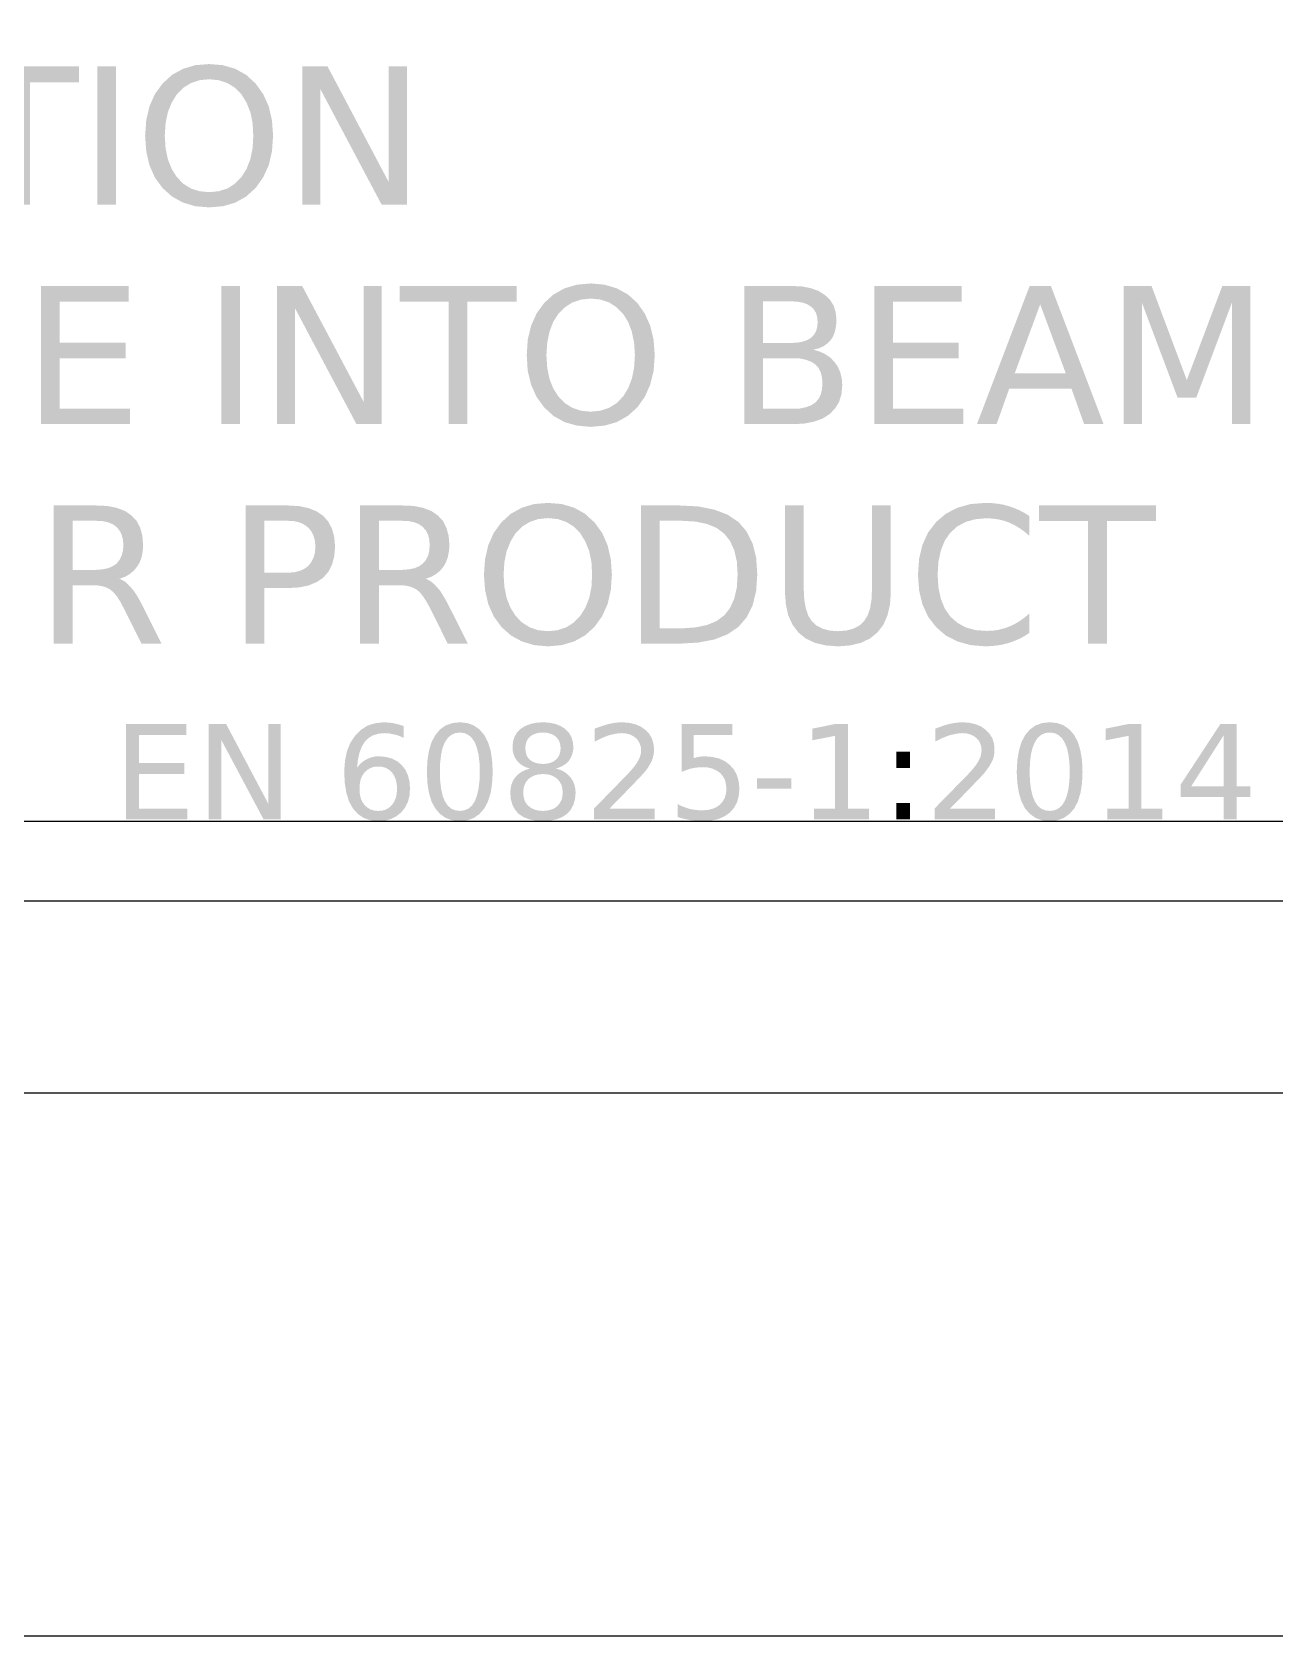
# Model space of a CAD drawing. Header units: millimetres. Extents: x 4.2 to 99.2, y -10 to 10.
# Drawn here: x 21.7 to 29.48, y -10 to 0.04 of the extents above; entities that cross this region are included whole.
import ezdxf

# ---------------------------------------------------------------- set-up
doc = ezdxf.new("R2010")
doc.units = ezdxf.units.MM
doc.layers.add('MARK', color=1, linetype='Continuous')
doc.layers.add('REF', color=8, linetype='Continuous')

msp = doc.modelspace()

# ---------------------------------------------------------------- hatches: boundary and pattern name
at = {"layer": 'MARK'}
for points in [[(21.686, -0.275), (21.686, -1.042), (21.568, -1.042), (21.568, -0.275), (21.261, -0.275), (21.261, -0.176), (21.993, -0.176), (21.993, -0.275)], [(22.106, -1.042), (22.106, -0.176), (22.223, -0.176), (22.223, -1.042)], [(23.548, -0.176), (23.931, -0.9), (23.931, -0.176), (24.045, -0.176), (24.045, -1.042), (23.887, -1.042), (23.503, -0.318), (23.503, -1.042), (23.39, -1.042), (23.39, -0.176)], [(21.754, -2.415), (21.754, -1.55), (22.302, -1.55), (22.302, -1.648), (21.872, -1.648), (21.872, -1.905), (22.284, -1.905), (22.284, -2.003), (21.872, -2.003), (21.872, -2.317), (22.312, -2.317), (22.312, -2.415)], [(22.882, -2.415), (22.882, -1.55), (22.999, -1.55), (22.999, -2.415)], [(23.232, -1.55), (23.389, -1.55), (23.773, -2.274), (23.773, -1.55), (23.887, -1.55), (23.887, -2.415), (23.729, -2.415), (23.345, -1.691), (23.345, -2.415), (23.232, -2.415)], [(24.424, -1.648), (24.424, -2.415), (24.307, -2.415), (24.307, -1.648), (24, -1.648), (24, -1.55), (24.731, -1.55), (24.731, -1.648)], [(26.97, -2.415), (26.97, -1.55), (27.517, -1.55), (27.517, -1.648), (27.087, -1.648), (27.087, -1.905), (27.499, -1.905), (27.499, -2.003), (27.087, -2.003), (27.087, -2.317), (27.528, -2.317), (27.528, -2.415)], [(28.646, -2.415), (28.532, -2.415), (28.532, -1.55), (28.706, -1.55), (28.927, -2.139), (29.149, -1.55), (29.324, -1.55), (29.324, -2.415), (29.209, -2.415), (29.209, -1.655), (28.986, -2.249), (28.869, -2.249), (28.646, -1.655)], [(27.542, -3.027), (27.49, -3.055), (27.446, -3.095), (27.411, -3.145), (27.387, -3.206), (27.372, -3.276), (27.367, -3.357), (27.372, -3.437), (27.387, -3.508), (27.411, -3.568), (27.446, -3.619), (27.49, -3.658), (27.542, -3.687), (27.603, -3.704), (27.673, -3.709), (27.71, -3.708), (27.746, -3.703), (27.781, -3.694), (27.815, -3.682), (27.848, -3.667), (27.88, -3.648), (27.911, -3.626), (27.941, -3.6), (27.941, -3.722), (27.91, -3.742), (27.878, -3.759), (27.845, -3.773), (27.811, -3.785), (27.776, -3.794), (27.741, -3.8), (27.704, -3.804), (27.666, -3.806), (27.573, -3.798), (27.491, -3.775), (27.418, -3.738), (27.357, -3.685), (27.307, -3.62), (27.272, -3.543), (27.251, -3.456), (27.244, -3.357), (27.251, -3.258), (27.272, -3.17), (27.307, -3.094), (27.357, -3.028), (27.418, -2.976), (27.491, -2.938), (27.573, -2.915), (27.666, -2.908), (27.704, -2.909), (27.742, -2.913), (27.778, -2.919), (27.812, -2.928), (27.846, -2.94), (27.879, -2.954), (27.911, -2.971), (27.941, -2.99), (27.941, -3.114), (27.911, -3.088), (27.88, -3.066), (27.848, -3.047), (27.815, -3.031), (27.781, -3.019), (27.746, -3.011), (27.71, -3.006), (27.673, -3.004), (27.603, -3.01)], [(26.795, -3.707), (26.84, -3.695), (26.877, -3.676), (26.906, -3.649), (26.928, -3.614), (26.944, -3.569), (26.953, -3.514), (26.956, -3.449), (26.956, -2.924), (27.074, -2.924), (27.074, -3.464), (27.069, -3.543), (27.053, -3.612), (27.027, -3.671), (26.99, -3.719), (26.943, -3.757), (26.886, -3.784), (26.82, -3.8), (26.743, -3.806), (26.666, -3.8), (26.599, -3.784), (26.542, -3.757), (26.495, -3.719), (26.459, -3.671), (26.432, -3.612), (26.417, -3.543), (26.411, -3.464), (26.411, -2.924), (26.529, -2.924), (26.529, -3.449), (26.532, -3.514), (26.542, -3.569), (26.557, -3.614), (26.58, -3.649), (26.609, -3.676), (26.646, -3.695), (26.69, -3.707), (26.743, -3.711)], [(28.427, -3.789), (28.309, -3.789), (28.309, -3.022), (28.002, -3.022), (28.002, -2.924), (28.734, -2.924), (28.734, -3.022), (28.427, -3.022)], [(22.287, -4.292), (22.664, -4.292), (22.664, -4.36), (22.368, -4.36), (22.368, -4.537), (22.652, -4.537), (22.652, -4.604), (22.368, -4.604), (22.368, -4.821), (22.671, -4.821), (22.671, -4.888), (22.287, -4.888)], [(23.177, -4.791), (23.177, -4.292), (23.255, -4.292), (23.255, -4.888), (23.147, -4.888), (22.882, -4.39), (22.882, -4.888), (22.804, -4.888), (22.804, -4.292), (22.913, -4.292)], [(25.441, -4.59), (25.459, -4.569), (25.474, -4.55), (25.486, -4.532), (25.495, -4.516), (25.502, -4.501), (25.507, -4.486), (25.51, -4.471), (25.511, -4.457), (25.509, -4.434), (25.502, -4.414), (25.492, -4.395), (25.477, -4.379), (25.459, -4.366), (25.439, -4.357), (25.416, -4.351), (25.39, -4.349), (25.371, -4.35), (25.351, -4.353), (25.331, -4.357), (25.31, -4.362), (25.289, -4.37), (25.267, -4.379), (25.244, -4.39), (25.22, -4.402), (25.22, -4.321), (25.244, -4.312), (25.267, -4.304), (25.29, -4.297), (25.311, -4.291), (25.332, -4.287), (25.352, -4.284), (25.371, -4.282), (25.389, -4.281), (25.433, -4.284), (25.472, -4.293), (25.507, -4.307), (25.537, -4.328), (25.561, -4.353), (25.578, -4.382), (25.588, -4.415), (25.592, -4.452), (25.591, -4.47), (25.588, -4.487), (25.584, -4.505), (25.578, -4.521), (25.57, -4.538), (25.559, -4.557), (25.545, -4.577), (25.528, -4.599), (25.52, -4.607), (25.507, -4.621), (25.488, -4.641), (25.464, -4.666), (25.435, -4.696), (25.4, -4.732), (25.359, -4.774), (25.313, -4.821), (25.595, -4.821), (25.595, -4.888), (25.216, -4.888), (25.216, -4.821), (25.241, -4.795), (25.271, -4.765), (25.304, -4.731), (25.342, -4.693), (25.377, -4.656), (25.406, -4.627), (25.427, -4.605)], [(25.909, -4.494), (25.956, -4.498), (25.999, -4.508), (26.036, -4.525), (26.067, -4.549), (26.093, -4.579), (26.111, -4.613), (26.122, -4.653), (26.126, -4.697), (26.122, -4.743), (26.111, -4.783), (26.092, -4.817), (26.066, -4.847), (26.033, -4.87), (25.994, -4.887), (25.948, -4.897), (25.897, -4.9), (25.878, -4.9), (25.859, -4.898), (25.84, -4.896), (25.82, -4.894), (25.801, -4.89), (25.781, -4.886), (25.76, -4.88), (25.74, -4.874), (25.74, -4.793), (25.758, -4.803), (25.776, -4.81), (25.795, -4.817), (25.814, -4.823), (25.834, -4.827), (25.854, -4.83), (25.874, -4.832), (25.895, -4.832), (25.928, -4.83), (25.957, -4.823), (25.983, -4.812), (26.005, -4.796), (26.022, -4.776), (26.035, -4.753), (26.042, -4.727), (26.045, -4.697), (26.042, -4.668), (26.035, -4.641), (26.022, -4.618), (26.005, -4.598), (25.983, -4.583), (25.957, -4.571), (25.928, -4.564), (25.895, -4.562), (25.879, -4.563), (25.863, -4.564), (25.847, -4.566), (25.831, -4.569), (25.815, -4.573), (25.798, -4.579), (25.782, -4.585), (25.765, -4.592), (25.765, -4.292), (26.082, -4.292), (26.082, -4.36), (25.839, -4.36), (25.839, -4.506), (25.848, -4.503), (25.856, -4.501), (25.865, -4.499), (25.874, -4.497), (25.883, -4.496), (25.892, -4.495), (25.9, -4.494)], [(26.594, -4.821), (26.725, -4.821), (26.725, -4.366), (26.582, -4.394), (26.582, -4.321), (26.725, -4.292), (26.805, -4.292), (26.805, -4.821), (26.937, -4.821), (26.937, -4.888), (26.594, -4.888)], [(27.573, -4.59), (27.591, -4.569), (27.606, -4.55), (27.618, -4.532), (27.627, -4.516), (27.634, -4.501), (27.638, -4.486), (27.641, -4.471), (27.642, -4.457), (27.64, -4.434), (27.634, -4.414), (27.624, -4.395), (27.609, -4.379), (27.591, -4.366), (27.571, -4.357), (27.548, -4.351), (27.522, -4.349), (27.503, -4.35), (27.483, -4.353), (27.463, -4.357), (27.442, -4.362), (27.421, -4.37), (27.398, -4.379), (27.376, -4.39), (27.352, -4.402), (27.352, -4.321), (27.376, -4.312), (27.399, -4.304), (27.421, -4.297), (27.443, -4.291), (27.464, -4.287), (27.484, -4.284), (27.503, -4.282), (27.521, -4.281), (27.565, -4.284), (27.604, -4.293), (27.638, -4.307), (27.668, -4.328), (27.692, -4.353), (27.71, -4.382), (27.72, -4.415), (27.723, -4.452), (27.723, -4.47), (27.72, -4.487), (27.716, -4.505), (27.71, -4.521), (27.701, -4.538), (27.69, -4.557), (27.676, -4.577), (27.659, -4.599), (27.652, -4.607), (27.639, -4.621), (27.62, -4.641), (27.596, -4.666), (27.567, -4.696), (27.532, -4.732), (27.491, -4.774), (27.445, -4.821), (27.727, -4.821), (27.727, -4.888), (27.348, -4.888), (27.348, -4.821), (27.373, -4.795), (27.402, -4.765), (27.436, -4.731), (27.473, -4.693), (27.509, -4.656), (27.538, -4.627), (27.559, -4.605)], [(28.562, -4.821), (28.562, -4.366), (28.419, -4.394), (28.419, -4.321), (28.561, -4.292), (28.642, -4.292), (28.642, -4.821), (28.774, -4.821), (28.774, -4.888), (28.43, -4.888), (28.43, -4.821)], [(27.108, -4.466), (27.193, -4.466), (27.193, -4.567), (27.108, -4.567)], [(26.237, -4.632), (26.452, -4.632), (26.452, -4.697), (26.237, -4.697)], [(27.108, -4.888), (27.108, -4.787), (27.193, -4.787), (27.193, -4.888)]]:
    msp.add_hatch(color=1, dxfattribs=at).paths.add_polyline_path(points)
h = msp.add_hatch(color=1, dxfattribs=at)
h.paths.add_polyline_path([(23.145, -0.87), (23.098, -0.936), (23.039, -0.99), (22.971, -1.028), (22.893, -1.051), (22.807, -1.058), (22.72, -1.051), (22.643, -1.028), (22.574, -0.99), (22.515, -0.937), (22.467, -0.871), (22.433, -0.794), (22.413, -0.707), (22.406, -0.61), (22.413, -0.513), (22.433, -0.426), (22.467, -0.349), (22.515, -0.283), (22.574, -0.229), (22.643, -0.191), (22.72, -0.168), (22.807, -0.161), (22.893, -0.168), (22.971, -0.191), (23.039, -0.229), (23.098, -0.283), (23.145, -0.349), (23.18, -0.426), (23.2, -0.513), (23.207, -0.61), (23.2, -0.707), (23.18, -0.794)])
h.paths.add_polyline_path([(22.572, -0.817), (22.604, -0.868), (22.645, -0.91), (22.693, -0.94), (22.746, -0.957), (22.807, -0.963), (22.867, -0.957), (22.921, -0.94), (22.968, -0.91), (23.009, -0.868), (23.041, -0.817), (23.065, -0.756), (23.079, -0.687), (23.083, -0.61), (23.079, -0.532), (23.065, -0.463), (23.041, -0.403), (23.009, -0.351), (22.968, -0.309), (22.921, -0.28), (22.867, -0.262), (22.807, -0.256), (22.746, -0.262), (22.693, -0.28), (22.645, -0.309), (22.604, -0.351), (22.572, -0.403), (22.548, -0.463), (22.534, -0.532), (22.529, -0.61), (22.534, -0.687), (22.548, -0.756)], flags=0)
h = msp.add_hatch(color=1, dxfattribs=at)
h.paths.add_polyline_path([(25.487, -2.31), (25.428, -2.363), (25.359, -2.402), (25.282, -2.424), (25.196, -2.432), (25.109, -2.424), (25.031, -2.402), (24.963, -2.364), (24.904, -2.31), (24.856, -2.244), (24.822, -2.168), (24.801, -2.081), (24.795, -1.983), (24.801, -1.886), (24.822, -1.799), (24.856, -1.723), (24.904, -1.656), (24.963, -1.603), (25.031, -1.565), (25.109, -1.542), (25.196, -1.534), (25.282, -1.542), (25.359, -1.565), (25.428, -1.603), (25.487, -1.656), (25.534, -1.723), (25.568, -1.799), (25.589, -1.886), (25.596, -1.983), (25.589, -2.081), (25.568, -2.167), (25.534, -2.244)])
h.paths.add_polyline_path([(24.993, -2.242), (25.034, -2.284), (25.081, -2.313), (25.135, -2.331), (25.196, -2.337), (25.256, -2.331), (25.31, -2.313), (25.357, -2.284), (25.398, -2.242), (25.43, -2.19), (25.453, -2.13), (25.467, -2.061), (25.472, -1.983), (25.467, -1.906), (25.453, -1.837), (25.43, -1.776), (25.398, -1.724), (25.357, -1.683), (25.31, -1.653), (25.256, -1.635), (25.196, -1.629), (25.135, -1.635), (25.081, -1.653), (25.034, -1.683), (24.993, -1.724), (24.96, -1.776), (24.937, -1.837), (24.923, -1.906), (24.918, -1.983), (24.923, -2.061), (24.937, -2.13), (24.96, -2.19)], flags=0)
h = msp.add_hatch(color=1, dxfattribs=at)
h.paths.add_polyline_path([(26.697, -1.89), (26.676, -1.911), (26.651, -1.928), (26.621, -1.941), (26.588, -1.949), (26.628, -1.96), (26.664, -1.977), (26.696, -1.999), (26.722, -2.026), (26.743, -2.057), (26.758, -2.092), (26.767, -2.131), (26.77, -2.173), (26.765, -2.228), (26.75, -2.276), (26.725, -2.317), (26.691, -2.352), (26.647, -2.38), (26.595, -2.399), (26.535, -2.411), (26.467, -2.415), (26.156, -2.415), (26.156, -1.55), (26.455, -1.55), (26.518, -1.553), (26.573, -1.564), (26.621, -1.581), (26.661, -1.606), (26.693, -1.636), (26.716, -1.673), (26.729, -1.715), (26.734, -1.764), (26.731, -1.801), (26.724, -1.835), (26.713, -1.865)])
h.paths.add_polyline_path([(26.621, -2.062), (26.601, -2.041), (26.575, -2.024), (26.543, -2.012), (26.505, -2.004), (26.461, -2.002), (26.273, -2.002), (26.273, -2.319), (26.461, -2.319), (26.505, -2.317), (26.543, -2.309), (26.575, -2.297), (26.601, -2.28), (26.621, -2.258), (26.635, -2.23), (26.643, -2.198), (26.646, -2.16), (26.643, -2.122), (26.635, -2.09)], flags=0)
h.paths.add_polyline_path([(26.606, -1.719), (26.592, -1.697), (26.574, -1.679), (26.55, -1.664), (26.521, -1.654), (26.486, -1.648), (26.446, -1.646), (26.273, -1.646), (26.273, -1.907), (26.446, -1.907), (26.486, -1.905), (26.521, -1.899), (26.55, -1.889), (26.574, -1.875), (26.592, -1.857), (26.606, -1.834), (26.613, -1.807), (26.616, -1.777), (26.613, -1.746)], flags=0)
h = msp.add_hatch(color=1, dxfattribs=at)
h.paths.add_polyline_path([(27.815, -2.193), (27.736, -2.415), (27.613, -2.415), (27.943, -1.55), (28.076, -1.55), (28.406, -2.415), (28.284, -2.415), (28.205, -2.193)])
h.paths.add_polyline_path([(27.85, -2.096), (28.169, -2.096), (28.009, -1.665)], flags=0)
h = msp.add_hatch(color=1, dxfattribs=at)
h.paths.add_polyline_path([(25.267, -3.617), (25.219, -3.684), (25.16, -3.737), (25.092, -3.775), (25.014, -3.798), (24.928, -3.806), (24.841, -3.798), (24.764, -3.775), (24.695, -3.737), (24.636, -3.684), (24.588, -3.618), (24.554, -3.541), (24.534, -3.454), (24.527, -3.357), (24.534, -3.26), (24.554, -3.173), (24.588, -3.096), (24.636, -3.03), (24.695, -2.976), (24.764, -2.938), (24.841, -2.915), (24.928, -2.908), (25.014, -2.915), (25.092, -2.938), (25.16, -2.976), (25.219, -3.03), (25.267, -3.096), (25.301, -3.173), (25.321, -3.26), (25.328, -3.357), (25.321, -3.454), (25.301, -3.541)])
h.paths.add_polyline_path([(24.693, -3.564), (24.725, -3.615), (24.766, -3.657), (24.814, -3.687), (24.867, -3.705), (24.928, -3.711), (24.988, -3.705), (25.042, -3.687), (25.089, -3.657), (25.13, -3.615), (25.162, -3.564), (25.186, -3.503), (25.2, -3.434), (25.204, -3.357), (25.2, -3.279), (25.186, -3.21), (25.162, -3.15), (25.13, -3.098), (25.089, -3.056), (25.042, -3.027), (24.988, -3.009), (24.928, -3.003), (24.867, -3.009), (24.814, -3.027), (24.766, -3.056), (24.725, -3.098), (24.693, -3.15), (24.669, -3.21), (24.655, -3.279), (24.65, -3.357), (24.655, -3.434), (24.669, -3.503)], flags=0)
h = msp.add_hatch(color=1, dxfattribs=at)
h.paths.add_polyline_path([(22.251, -3.527), (22.23, -3.494), (22.209, -3.469), (22.189, -3.451), (22.167, -3.439), (22.141, -3.43), (22.112, -3.425), (22.079, -3.423), (21.952, -3.423), (21.952, -3.789), (21.834, -3.789), (21.834, -2.924), (22.099, -2.924), (22.168, -2.927), (22.228, -2.939), (22.279, -2.958), (22.32, -2.986), (22.352, -3.02), (22.375, -3.063), (22.389, -3.114), (22.393, -3.173), (22.391, -3.212), (22.384, -3.247), (22.372, -3.28), (22.355, -3.308), (22.334, -3.333), (22.309, -3.354), (22.279, -3.371), (22.245, -3.383), (22.263, -3.391), (22.282, -3.403), (22.3, -3.419), (22.318, -3.438), (22.336, -3.46), (22.354, -3.487), (22.372, -3.518), (22.39, -3.552), (22.508, -3.789), (22.383, -3.789), (22.272, -3.567)])
h.paths.add_polyline_path([(22.259, -3.106), (22.245, -3.08), (22.227, -3.058), (22.202, -3.041), (22.173, -3.029), (22.138, -3.022), (22.099, -3.02), (21.952, -3.02), (21.952, -3.327), (22.099, -3.327), (22.138, -3.324), (22.173, -3.317), (22.202, -3.305), (22.227, -3.288), (22.245, -3.266), (22.259, -3.239), (22.267, -3.208), (22.27, -3.173), (22.267, -3.137)], flags=0)
h = msp.add_hatch(color=1, dxfattribs=at)
h.paths.add_polyline_path([(23.553, -3.339), (23.521, -3.376), (23.479, -3.404), (23.428, -3.425), (23.369, -3.437), (23.301, -3.441), (23.153, -3.441), (23.153, -3.789), (23.036, -3.789), (23.036, -2.924), (23.301, -2.924), (23.369, -2.928), (23.428, -2.94), (23.479, -2.961), (23.521, -2.989), (23.553, -3.026), (23.576, -3.07), (23.59, -3.122), (23.595, -3.182), (23.59, -3.242), (23.576, -3.294)])
h.paths.add_polyline_path([(23.46, -3.113), (23.446, -3.085), (23.427, -3.062), (23.402, -3.044), (23.373, -3.03), (23.339, -3.022), (23.301, -3.02), (23.153, -3.02), (23.153, -3.345), (23.301, -3.345), (23.339, -3.342), (23.373, -3.334), (23.402, -3.321), (23.427, -3.303), (23.446, -3.279), (23.46, -3.251), (23.469, -3.219), (23.472, -3.182), (23.469, -3.145)], flags=0)
h = msp.add_hatch(color=1, dxfattribs=at)
h.paths.add_polyline_path([(24.168, -3.527), (24.147, -3.494), (24.127, -3.469), (24.106, -3.451), (24.084, -3.439), (24.059, -3.43), (24.03, -3.425), (23.997, -3.423), (23.869, -3.423), (23.869, -3.789), (23.752, -3.789), (23.752, -2.924), (24.016, -2.924), (24.086, -2.927), (24.146, -2.939), (24.197, -2.958), (24.238, -2.986), (24.27, -3.02), (24.292, -3.063), (24.306, -3.114), (24.311, -3.173), (24.308, -3.212), (24.301, -3.247), (24.289, -3.28), (24.273, -3.308), (24.252, -3.333), (24.226, -3.354), (24.196, -3.371), (24.162, -3.383), (24.181, -3.391), (24.2, -3.403), (24.218, -3.419), (24.236, -3.438), (24.254, -3.46), (24.271, -3.487), (24.289, -3.518), (24.307, -3.552), (24.426, -3.789), (24.3, -3.789), (24.19, -3.567)])
h.paths.add_polyline_path([(24.177, -3.106), (24.163, -3.08), (24.144, -3.058), (24.12, -3.041), (24.091, -3.029), (24.056, -3.022), (24.016, -3.02), (23.869, -3.02), (23.869, -3.327), (24.016, -3.327), (24.056, -3.324), (24.091, -3.317), (24.12, -3.305), (24.144, -3.288), (24.163, -3.266), (24.177, -3.239), (24.185, -3.208), (24.187, -3.173), (24.185, -3.137)], flags=0)
h = msp.add_hatch(color=1, dxfattribs=at)
h.paths.add_polyline_path([(26.12, -3.684), (26.053, -3.73), (25.969, -3.763), (25.868, -3.782), (25.751, -3.789), (25.511, -3.789), (25.511, -2.924), (25.751, -2.924), (25.869, -2.93), (25.969, -2.95), (26.053, -2.982), (26.121, -3.028), (26.172, -3.088), (26.209, -3.162), (26.231, -3.251), (26.238, -3.355), (26.231, -3.46), (26.209, -3.549), (26.172, -3.624)])
h.paths.add_polyline_path([(26.068, -3.147), (26.032, -3.101), (25.984, -3.065), (25.924, -3.04), (25.853, -3.025), (25.769, -3.02), (25.628, -3.02), (25.628, -3.693), (25.769, -3.693), (25.853, -3.687), (25.924, -3.672), (25.984, -3.647), (26.032, -3.611), (26.068, -3.565), (26.094, -3.507), (26.11, -3.437), (26.115, -3.355), (26.11, -3.274), (26.094, -3.205)], flags=0)
h = msp.add_hatch(color=1, dxfattribs=at)
h.paths.add_polyline_path([(23.804, -4.38), (23.781, -4.403), (23.762, -4.434), (23.748, -4.471), (23.738, -4.515), (23.733, -4.566), (23.745, -4.55), (23.759, -4.535), (23.775, -4.523), (23.792, -4.513), (23.81, -4.505), (23.829, -4.499), (23.849, -4.495), (23.87, -4.494), (23.913, -4.498), (23.951, -4.508), (23.984, -4.525), (24.012, -4.549), (24.035, -4.578), (24.051, -4.613), (24.061, -4.653), (24.064, -4.697), (24.061, -4.741), (24.051, -4.78), (24.034, -4.814), (24.01, -4.844), (23.98, -4.869), (23.947, -4.886), (23.908, -4.897), (23.865, -4.9), (23.817, -4.895), (23.774, -4.88), (23.738, -4.855), (23.707, -4.821), (23.683, -4.777), (23.666, -4.724), (23.656, -4.662), (23.652, -4.591), (23.657, -4.524), (23.669, -4.464), (23.69, -4.411), (23.72, -4.365), (23.756, -4.329), (23.798, -4.302), (23.846, -4.287), (23.9, -4.281), (23.915, -4.282), (23.93, -4.283), (23.946, -4.285), (23.961, -4.287), (23.977, -4.291), (23.993, -4.295), (24.009, -4.3), (24.025, -4.305), (24.025, -4.379), (24.01, -4.372), (23.995, -4.366), (23.98, -4.361), (23.964, -4.357), (23.949, -4.354), (23.933, -4.351), (23.918, -4.35), (23.903, -4.349), (23.865, -4.353), (23.832, -4.363)])
h.paths.add_polyline_path([(23.779, -4.799), (23.797, -4.815), (23.817, -4.827), (23.84, -4.834), (23.865, -4.836), (23.891, -4.834), (23.914, -4.827), (23.934, -4.815), (23.951, -4.799), (23.965, -4.778), (23.975, -4.755), (23.981, -4.728), (23.983, -4.697), (23.981, -4.667), (23.975, -4.639), (23.965, -4.616), (23.951, -4.595), (23.934, -4.579), (23.914, -4.567), (23.891, -4.56), (23.865, -4.558), (23.84, -4.56), (23.817, -4.567), (23.797, -4.579), (23.779, -4.595), (23.765, -4.616), (23.755, -4.639), (23.75, -4.667), (23.748, -4.697), (23.75, -4.728), (23.755, -4.755), (23.765, -4.778)], flags=0)
h = msp.add_hatch(color=1, dxfattribs=at)
h.paths.add_polyline_path([(24.499, -4.855), (24.464, -4.88), (24.423, -4.895), (24.376, -4.9), (24.329, -4.895), (24.287, -4.88), (24.252, -4.855), (24.223, -4.821), (24.199, -4.777), (24.183, -4.724), (24.173, -4.662), (24.17, -4.591), (24.173, -4.52), (24.183, -4.458), (24.199, -4.405), (24.223, -4.361), (24.252, -4.326), (24.287, -4.301), (24.329, -4.286), (24.376, -4.281), (24.423, -4.286), (24.464, -4.301), (24.499, -4.326), (24.529, -4.361), (24.552, -4.405), (24.569, -4.458), (24.578, -4.52), (24.582, -4.591), (24.578, -4.662), (24.569, -4.724), (24.552, -4.777), (24.529, -4.821)])
h.paths.add_polyline_path([(24.3, -4.802), (24.321, -4.821), (24.346, -4.832), (24.376, -4.836), (24.405, -4.832), (24.431, -4.821), (24.452, -4.802), (24.47, -4.775), (24.483, -4.74), (24.493, -4.698), (24.499, -4.648), (24.501, -4.591), (24.499, -4.533), (24.493, -4.483), (24.483, -4.441), (24.47, -4.407), (24.452, -4.38), (24.431, -4.361), (24.405, -4.349), (24.376, -4.345), (24.346, -4.349), (24.321, -4.361), (24.3, -4.38), (24.282, -4.407), (24.268, -4.441), (24.259, -4.483), (24.253, -4.533), (24.251, -4.591), (24.253, -4.648), (24.259, -4.698), (24.268, -4.74), (24.282, -4.775)], flags=0)
h = msp.add_hatch(color=1, dxfattribs=at)
h.paths.add_polyline_path([(24.817, -4.292), (24.854, -4.284), (24.896, -4.281), (24.938, -4.284), (24.976, -4.292), (25.008, -4.305), (25.036, -4.323), (25.058, -4.346), (25.074, -4.372), (25.083, -4.402), (25.087, -4.436), (25.085, -4.461), (25.079, -4.483), (25.07, -4.504), (25.058, -4.523), (25.042, -4.539), (25.023, -4.552), (25.001, -4.563), (24.977, -4.571), (25.005, -4.579), (25.029, -4.591), (25.05, -4.606), (25.068, -4.624), (25.082, -4.645), (25.092, -4.668), (25.098, -4.693), (25.101, -4.721), (25.097, -4.762), (25.087, -4.797), (25.071, -4.828), (25.048, -4.854), (25.018, -4.874), (24.983, -4.888), (24.943, -4.897), (24.896, -4.9), (24.85, -4.897), (24.809, -4.888), (24.774, -4.874), (24.744, -4.854), (24.721, -4.828), (24.705, -4.797), (24.695, -4.762), (24.692, -4.721), (24.694, -4.693), (24.7, -4.668), (24.71, -4.645), (24.724, -4.624), (24.742, -4.606), (24.763, -4.591), (24.788, -4.579), (24.815, -4.571), (24.791, -4.563), (24.769, -4.552), (24.75, -4.539), (24.735, -4.523), (24.722, -4.504), (24.713, -4.483), (24.707, -4.461), (24.706, -4.436), (24.709, -4.402), (24.718, -4.372), (24.734, -4.346), (24.756, -4.323), (24.784, -4.305)])
h.paths.add_polyline_path([(24.845, -4.828), (24.869, -4.834), (24.896, -4.836), (24.923, -4.834), (24.947, -4.828), (24.969, -4.819), (24.987, -4.805), (25.001, -4.788), (25.012, -4.769), (25.018, -4.746), (25.02, -4.721), (25.018, -4.695), (25.012, -4.673), (25.001, -4.653), (24.987, -4.636), (24.969, -4.623), (24.948, -4.613), (24.923, -4.607), (24.896, -4.605), (24.869, -4.607), (24.845, -4.613), (24.824, -4.623), (24.806, -4.636), (24.791, -4.653), (24.781, -4.673), (24.775, -4.695), (24.773, -4.721), (24.775, -4.746), (24.781, -4.769), (24.791, -4.789), (24.806, -4.805), (24.824, -4.819)], flags=0)
h.paths.add_polyline_path([(24.99, -4.502), (24.999, -4.485), (25.005, -4.465), (25.007, -4.444), (25.005, -4.422), (24.999, -4.402), (24.99, -4.386), (24.977, -4.371), (24.961, -4.36), (24.942, -4.352), (24.921, -4.347), (24.896, -4.345), (24.871, -4.347), (24.85, -4.352), (24.831, -4.36), (24.815, -4.371), (24.802, -4.386), (24.793, -4.402), (24.788, -4.422), (24.786, -4.444), (24.788, -4.465), (24.793, -4.485), (24.802, -4.502), (24.815, -4.516), (24.831, -4.527), (24.85, -4.535), (24.871, -4.54), (24.896, -4.542), (24.921, -4.54), (24.942, -4.535), (24.961, -4.527), (24.977, -4.516)], flags=0)
h = msp.add_hatch(color=1, dxfattribs=at)
h.paths.add_polyline_path([(28.222, -4.821), (28.192, -4.855), (28.157, -4.88), (28.116, -4.895), (28.068, -4.9), (28.021, -4.895), (27.98, -4.88), (27.945, -4.855), (27.915, -4.821), (27.892, -4.777), (27.876, -4.724), (27.866, -4.662), (27.862, -4.591), (27.866, -4.52), (27.876, -4.458), (27.892, -4.405), (27.915, -4.361), (27.945, -4.326), (27.98, -4.301), (28.021, -4.286), (28.068, -4.281), (28.116, -4.286), (28.157, -4.301), (28.192, -4.326), (28.222, -4.361), (28.245, -4.405), (28.261, -4.458), (28.271, -4.52), (28.274, -4.591), (28.271, -4.662), (28.261, -4.724), (28.245, -4.777)])
h.paths.add_polyline_path([(27.975, -4.775), (27.992, -4.802), (28.014, -4.821), (28.039, -4.832), (28.068, -4.836), (28.098, -4.832), (28.123, -4.821), (28.145, -4.802), (28.162, -4.775), (28.176, -4.74), (28.186, -4.698), (28.192, -4.648), (28.194, -4.591), (28.192, -4.533), (28.186, -4.483), (28.176, -4.441), (28.162, -4.407), (28.145, -4.38), (28.123, -4.361), (28.098, -4.349), (28.068, -4.345), (28.039, -4.349), (28.014, -4.361), (27.992, -4.38), (27.975, -4.407), (27.961, -4.441), (27.951, -4.483), (27.945, -4.533), (27.943, -4.591), (27.945, -4.648), (27.951, -4.698), (27.961, -4.74)], flags=0)
h = msp.add_hatch(color=1, dxfattribs=at)
h.paths.add_polyline_path([(29.239, -4.681), (29.324, -4.681), (29.324, -4.748), (29.239, -4.748), (29.239, -4.888), (29.158, -4.888), (29.158, -4.748), (28.889, -4.748), (28.889, -4.67), (29.137, -4.292), (29.239, -4.292)])
h.paths.add_polyline_path([(28.955, -4.681), (29.158, -4.681), (29.158, -4.362)], flags=0)

# ---------------------------------------------------------------- linework, layer by layer
at = {"layer": 'REF'}
for points in [[(4.2, -10), (97.2, -10), (99.2, -8), (99.2, 8), (97.2, 10), (4.2, 10), (4.2, -10)], [(32.25, -4.9), (32.25, 4.9), (13.49, 4.9), (13.49, -4.9), (32.25, -4.9)], [(31.95, -5.4), (13.79, -5.4)], [(4.2, -6.6), (97.2, -6.6)]]:
    msp.add_lwpolyline(points, dxfattribs=at)

doc.saveas('drawing.dxf')
